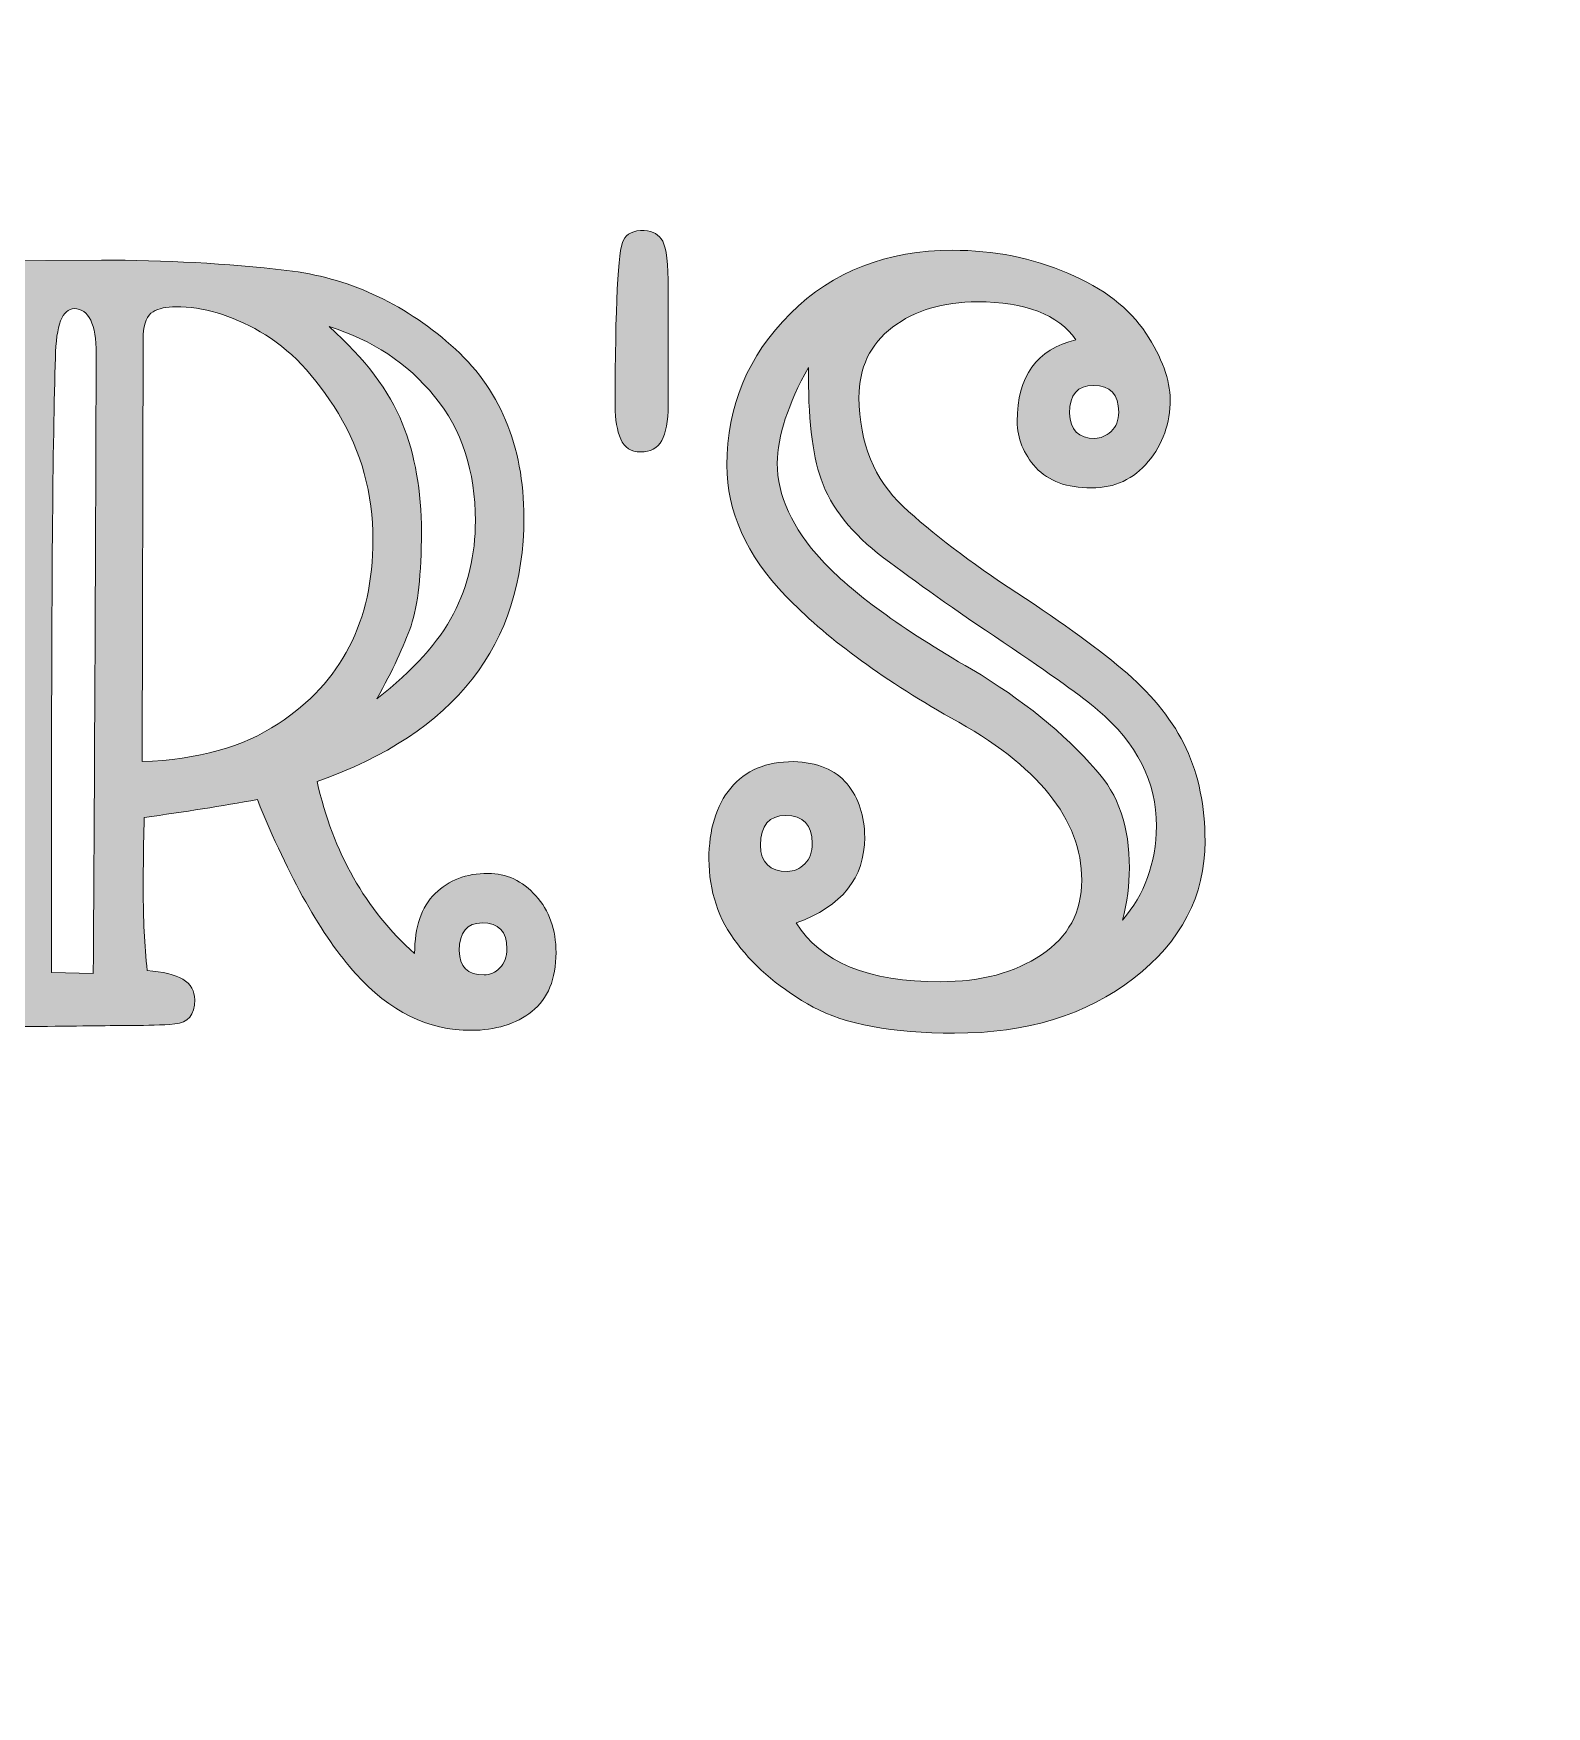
# Model space of a CAD drawing. Extents: x 102 to 840, y -1009 to 255.
# Drawn here: x 501.8 to 633.2, y -306.6 to -161.2 of the extents above; entities that cross this region are included whole.
import ezdxf

# ---------------------------------------------------------------- set-up
doc = ezdxf.new("R2010")
doc.units = 0
doc.header["$MEASUREMENT"] = 0
doc.layers.add('Layer 1', color=7, linetype='Continuous', lineweight=0)

# ---------------------------------------------------------------- blocks, each defined once
blk = doc.blocks.new('Block_7')
at = {"layer": 'Layer 1', "true_color": 0x000000, "transparency": 33554687}
h = blk.add_hatch(color=18, dxfattribs=at)
h.dxf.hatch_style = 2
edge = h.paths.add_edge_path()
edge.add_spline(control_points=[(554.48, -197.6), (553.67, -197.6), (553.1, -197.23), (552.77, -196.48), (552.45, -195.74), (552.29, -194.79), (552.29, -193.63), (552.29, -184.88), (552.53, -180.07), (553.01, -179.2), (553.29, -178.63), (553.89, -178.35), (554.82, -178.35), (555.58, -178.41), (556.11, -178.73), (556.42, -179.3), (556.73, -179.88), (556.89, -181.25), (556.89, -183.42), (556.89, -183.42), (556.89, -193.55), (556.89, -193.55), (556.89, -194.93), (556.7, -195.95), (556.34, -196.61), (555.97, -197.27), (555.35, -197.6), (554.48, -197.6)], knot_values=[0, 0, 0, 0, 1, 1, 1, 2, 2, 2, 3, 3, 3, 4, 4, 4, 5, 5, 5, 6, 6, 6, 7, 7, 7, 8, 8, 8, 9, 9, 9, 9], degree=3, periodic=0)
h = blk.add_hatch(color=18, dxfattribs=at)
h.dxf.hatch_style = 2
edge = h.paths.add_edge_path()
edge.add_spline(control_points=[(593.95, -196.42), (594.46, -196.42), (594.93, -196.21), (595.36, -195.81), (595.8, -195.4), (596.02, -194.84), (596.02, -194.14), (596.02, -192.59), (595.29, -191.82), (593.83, -191.82), (592.45, -191.82), (591.76, -192.62), (591.76, -194.22), (591.79, -195.69), (592.52, -196.42), (593.95, -196.42)], knot_values=[0, 0, 0, 0, 1, 1, 1, 2, 2, 2, 3, 3, 3, 4, 4, 4, 5, 5, 5, 5], degree=3, periodic=0)
edge = h.paths.add_edge_path()
edge.add_spline(control_points=[(596.36, -238.25), (598.27, -236.05), (599.25, -233.34), (599.31, -230.1), (599.31, -226.25), (597.61, -222.88), (594.21, -220.01), (592.94, -218.92), (590.21, -216.95), (586, -214.13), (581.8, -211.3), (578.33, -208.85), (575.59, -206.78), (572.85, -204.71), (571.04, -202.44), (570.17, -199.96), (569.41, -197.77), (569.04, -194.53), (569.07, -190.26), (567.3, -193.44), (566.4, -196.21), (566.37, -198.57), (566.37, -201.39), (567.66, -204.19), (570.23, -206.99), (572.8, -209.79), (577.14, -212.95), (583.24, -216.47), (587.68, -219.11), (591.28, -222.03), (594.04, -225.21), (596, -227.34), (596.97, -230.19), (596.95, -233.73), (596.95, -235.2), (596.75, -236.7), (596.36, -238.25)], knot_values=[0, 0, 0, 0, 1, 1, 1, 2, 2, 2, 3, 3, 3, 4, 4, 4, 5, 5, 5, 6, 6, 6, 7, 7, 7, 8, 8, 8, 9, 9, 9, 10, 10, 10, 11, 11, 11, 12, 12, 12, 12], degree=3, periodic=0)
edge = h.paths.add_edge_path()
edge.add_spline(control_points=[(567.26, -234.03), (567.82, -234.03), (568.32, -233.81), (568.76, -233.37), (569.19, -232.94), (569.41, -232.34), (569.41, -231.58), (569.41, -229.98), (568.64, -229.17), (567.09, -229.17), (565.66, -229.17), (564.93, -230.03), (564.9, -231.75), (564.93, -233.27), (565.71, -234.03), (567.26, -234.03)], knot_values=[0, 0, 0, 0, 1, 1, 1, 2, 2, 2, 3, 3, 3, 4, 4, 4, 5, 5, 5, 5], degree=3, periodic=0)
edge = h.paths.add_edge_path()
edge.add_spline(control_points=[(581.77, -248.08), (576.34, -248.08), (572.25, -247.32), (569.49, -245.81), (566.74, -244.29), (564.54, -242.46), (562.9, -240.32), (561.25, -238.18), (560.43, -235.73), (560.43, -232.97), (560.43, -230.38), (561.06, -228.32), (562.33, -226.79), (563.59, -225.26), (565.4, -224.49), (567.77, -224.49), (569.85, -224.55), (571.4, -225.19), (572.43, -226.43), (573.45, -227.67), (573.96, -229.22), (573.96, -231.07), (573.96, -234.59), (571.98, -237.07), (568.02, -238.5), (570.1, -241.91), (574.27, -243.61), (580.54, -243.61), (584.06, -243.61), (586.98, -242.83), (589.31, -241.27), (591.65, -239.71), (592.81, -237.55), (592.81, -234.79), (592.81, -229.5), (589.02, -224.8), (581.43, -220.69), (575.27, -217.17), (570.49, -213.64), (567.09, -210.09), (563.69, -206.55), (561.99, -202.76), (561.99, -198.74), (561.99, -193.62), (563.83, -189.23), (567.51, -185.57), (571.2, -181.91), (575.89, -180.08), (581.6, -180.08), (585.17, -180.08), (588.51, -180.74), (591.61, -182.07), (594.72, -183.39), (596.97, -185.13), (598.38, -187.28), (599.79, -189.43), (600.49, -191.35), (600.49, -193.04), (600.49, -195.12), (599.86, -196.92), (598.59, -198.44), (597.33, -199.96), (595.68, -200.72), (593.66, -200.72), (591.52, -200.72), (589.91, -200.13), (588.83, -198.95), (587.75, -197.77), (587.21, -196.43), (587.21, -194.94), (587.21, -191.03), (588.91, -188.67), (592.31, -187.85), (590.76, -185.65), (587.91, -184.56), (583.75, -184.56), (580.77, -184.56), (578.31, -185.3), (576.37, -186.77), (574.43, -188.25), (573.46, -190.28), (573.46, -192.87), (573.51, -196.84), (574.79, -199.99), (577.3, -202.33), (579.8, -204.66), (583.09, -207.17), (587.18, -209.84), (591.27, -212.52), (594.47, -214.85), (596.78, -216.85), (599.08, -218.85), (600.78, -221.01), (601.88, -223.35), (602.98, -225.69), (603.52, -228.37), (603.52, -231.41), (603.52, -236.14), (601.47, -240.1), (597.35, -243.29), (593.23, -246.49), (588.03, -248.08), (581.77, -248.08)], knot_values=[0, 0, 0, 0, 1, 1, 1, 2, 2, 2, 3, 3, 3, 4, 4, 4, 5, 5, 5, 6, 6, 6, 7, 7, 7, 8, 8, 8, 9, 9, 9, 10, 10, 10, 11, 11, 11, 12, 12, 12, 13, 13, 13, 14, 14, 14, 15, 15, 15, 16, 16, 16, 17, 17, 17, 18, 18, 18, 19, 19, 19, 20, 20, 20, 21, 21, 21, 22, 22, 22, 23, 23, 23, 24, 24, 24, 25, 25, 25, 26, 26, 26, 27, 27, 27, 28, 28, 28, 29, 29, 29, 30, 30, 30, 31, 31, 31, 32, 32, 32, 33, 33, 33, 34, 34, 34, 34], degree=3, periodic=0)
h = blk.add_hatch(color=18, dxfattribs=at)
h.dxf.hatch_style = 2
edge = h.paths.add_edge_path()
edge.add_spline(control_points=[(540.9, -243.02), (541.41, -243.02), (541.87, -242.82), (542.27, -242.41), (542.68, -242), (542.89, -241.44), (542.89, -240.74), (542.89, -239.25), (542.17, -238.5), (540.74, -238.5), (539.41, -238.5), (538.75, -239.3), (538.75, -240.91), (538.75, -242.32), (539.47, -243.02), (540.9, -243.02)], knot_values=[0, 0, 0, 0, 1, 1, 1, 2, 2, 2, 3, 3, 3, 4, 4, 4, 5, 5, 5, 5], degree=3, periodic=0)
edge = h.paths.add_edge_path()
edge.add_spline(control_points=[(531.59, -219.04), (534.76, -216.57), (536.98, -214.1), (538.25, -211.66), (539.51, -209.21), (540.15, -206.52), (540.15, -203.59), (540.15, -199.26), (538.96, -195.65), (536.6, -192.77), (534.24, -189.88), (531.19, -187.86), (527.45, -186.71), (530.57, -189.52), (532.69, -192.32), (533.8, -195.09), (534.91, -197.86), (535.46, -201.01), (535.46, -204.52), (535.46, -208.21), (535.16, -210.93), (534.56, -212.69), (533.95, -214.45), (532.96, -216.57), (531.59, -219.04)], knot_values=[0, 0, 0, 0, 1, 1, 1, 2, 2, 2, 3, 3, 3, 4, 4, 4, 5, 5, 5, 6, 6, 6, 7, 7, 7, 8, 8, 8, 8], degree=3, periodic=0)
edge = h.paths.add_edge_path()
edge.add_spline(control_points=[(511.22, -224.49), (516.05, -224.32), (519.99, -223.22), (523.02, -221.2), (528.51, -217.62), (531.25, -212.3), (531.25, -205.24), (531.25, -201.22), (530.25, -197.56), (528.25, -194.26), (526.26, -190.97), (523.99, -188.6), (521.46, -187.15), (518.93, -185.7), (516.49, -184.98), (514.13, -184.98), (513.31, -184.98), (512.65, -185.13), (512.15, -185.42), (511.64, -185.72), (511.36, -186.39), (511.3, -187.43), (511.3, -187.43), (511.22, -224.49), (511.22, -224.49)], knot_values=[0, 0, 0, 0, 1, 1, 1, 2, 2, 2, 3, 3, 3, 4, 4, 4, 5, 5, 5, 6, 6, 6, 7, 7, 7, 8, 8, 8, 8], degree=3, periodic=0)
edge = h.paths.add_edge_path()
edge.add_spline(control_points=[(506.96, -242.89), (507.07, -226.18), (507.15, -208.24), (507.21, -189.07), (507.21, -186.48), (506.58, -185.18), (505.31, -185.15), (504.27, -185.15), (503.73, -186.57), (503.67, -189.41), (503.44, -196.45), (503.33, -210.04), (503.33, -230.19), (503.33, -230.19), (503.33, -242.81), (503.33, -242.81), (503.33, -242.81), (506.96, -242.89), (506.96, -242.89)], knot_values=[0, 0, 0, 0, 1, 1, 1, 2, 2, 2, 3, 3, 3, 4, 4, 4, 5, 5, 5, 6, 6, 6, 6], degree=3, periodic=0)
edge = h.paths.add_edge_path()
edge.add_spline(control_points=[(502.99, -247.49), (502.99, -247.49), (501.01, -247.49), (501.01, -247.49), (498.54, -247.49), (496.87, -247.4), (495.99, -247.2), (495.12, -247), (494.69, -246.41), (494.69, -245.42), (494.69, -244.05), (496.08, -243.15), (498.86, -242.72), (498.86, -242.72), (499.79, -185.61), (499.79, -185.61), (498.58, -185.56), (497.52, -185.48), (496.61, -185.38), (495.69, -185.28), (495.24, -184.54), (495.24, -183.16), (495.24, -181.79), (496.12, -181.07), (497.89, -181.01), (497.89, -181.01), (507.68, -180.93), (507.68, -180.93), (513.16, -180.93), (518.53, -181.23), (523.78, -181.83), (529.04, -182.44), (533.78, -184.6), (538.02, -188.31), (542.25, -192.03), (544.36, -197.02), (544.36, -203.3), (544.36, -214.36), (538.37, -222), (526.4, -226.22), (527.78, -232.38), (530.6, -237.36), (534.87, -241.16), (534.87, -238.86), (535.46, -237.12), (536.65, -235.95), (537.83, -234.78), (539.36, -234.2), (541.24, -234.2), (542.84, -234.2), (544.23, -234.84), (545.4, -236.14), (546.56, -237.43), (547.15, -239.08), (547.15, -241.08), (547.15, -243.39), (546.45, -245.09), (545.06, -246.19), (543.67, -247.28), (541.9, -247.83), (539.77, -247.83), (536.03, -247.83), (532.69, -246.19), (529.75, -242.91), (526.81, -239.64), (523.97, -234.59), (521.21, -227.78), (518.15, -228.34), (514.87, -228.86), (511.39, -229.34), (511.33, -231.12), (511.3, -233.21), (511.3, -235.63), (511.3, -238.11), (511.41, -240.44), (511.64, -242.64), (514.39, -242.81), (515.77, -243.65), (515.77, -245.17), (515.77, -246.49), (515.2, -247.2), (514.04, -247.28), (512.89, -247.37), (511.67, -247.41), (510.37, -247.41), (509.08, -247.41), (506.62, -247.44), (502.99, -247.49)], knot_values=[0, 0, 0, 0, 1, 1, 1, 2, 2, 2, 3, 3, 3, 4, 4, 4, 5, 5, 5, 6, 6, 6, 7, 7, 7, 8, 8, 8, 9, 9, 9, 10, 10, 10, 11, 11, 11, 12, 12, 12, 13, 13, 13, 14, 14, 14, 15, 15, 15, 16, 16, 16, 17, 17, 17, 18, 18, 18, 19, 19, 19, 20, 20, 20, 21, 21, 21, 22, 22, 22, 23, 23, 23, 24, 24, 24, 25, 25, 25, 26, 26, 26, 27, 27, 27, 28, 28, 28, 29, 29, 29, 29], degree=3, periodic=0)
at = {"layer": 'Layer 1'}
for points, knots in [([(554.48, -197.6), (553.67, -197.6), (553.1, -197.23), (552.77, -196.48), (552.45, -195.74), (552.29, -194.79), (552.29, -193.63), (552.29, -184.88), (552.53, -180.07), (553.01, -179.2), (553.29, -178.63), (553.89, -178.35), (554.82, -178.35), (555.58, -178.41), (556.11, -178.73), (556.42, -179.3), (556.73, -179.88), (556.89, -181.25), (556.89, -183.42), (556.89, -183.42), (556.89, -193.55), (556.89, -193.55), (556.89, -194.93), (556.7, -195.95), (556.34, -196.61), (555.97, -197.27), (555.35, -197.6), (554.48, -197.6)], [0, 0, 0, 0, 1, 1, 1, 2, 2, 2, 3, 3, 3, 4, 4, 4, 5, 5, 5, 6, 6, 6, 7, 7, 7, 8, 8, 8, 9, 9, 9, 9]), ([(581.77, -248.08), (576.34, -248.08), (572.25, -247.32), (569.49, -245.81), (566.74, -244.29), (564.54, -242.46), (562.9, -240.32), (561.25, -238.18), (560.43, -235.73), (560.43, -232.97), (560.43, -230.38), (561.06, -228.32), (562.33, -226.79), (563.59, -225.26), (565.4, -224.49), (567.77, -224.49), (569.85, -224.55), (571.4, -225.19), (572.43, -226.43), (573.45, -227.67), (573.96, -229.22), (573.96, -231.07), (573.96, -234.59), (571.98, -237.07), (568.02, -238.5), (570.1, -241.91), (574.27, -243.61), (580.54, -243.61), (584.06, -243.61), (586.98, -242.83), (589.31, -241.27), (591.65, -239.71), (592.81, -237.55), (592.81, -234.79), (592.81, -229.5), (589.02, -224.8), (581.43, -220.69), (575.27, -217.17), (570.49, -213.64), (567.09, -210.09), (563.69, -206.55), (561.99, -202.76), (561.99, -198.74), (561.99, -193.62), (563.83, -189.23), (567.51, -185.57), (571.2, -181.91), (575.89, -180.08), (581.6, -180.08), (585.17, -180.08), (588.51, -180.74), (591.61, -182.07), (594.72, -183.39), (596.97, -185.13), (598.38, -187.28), (599.79, -189.43), (600.49, -191.35), (600.49, -193.04), (600.49, -195.12), (599.86, -196.92), (598.59, -198.44), (597.33, -199.96), (595.68, -200.72), (593.66, -200.72), (591.52, -200.72), (589.91, -200.13), (588.83, -198.95), (587.75, -197.77), (587.21, -196.43), (587.21, -194.94), (587.21, -191.03), (588.91, -188.67), (592.31, -187.85), (590.76, -185.65), (587.91, -184.56), (583.75, -184.56), (580.77, -184.56), (578.31, -185.3), (576.37, -186.77), (574.43, -188.25), (573.46, -190.28), (573.46, -192.87), (573.51, -196.84), (574.79, -199.99), (577.3, -202.33), (579.8, -204.66), (583.09, -207.17), (587.18, -209.84), (591.27, -212.52), (594.47, -214.85), (596.78, -216.85), (599.08, -218.85), (600.78, -221.01), (601.88, -223.35), (602.98, -225.69), (603.52, -228.37), (603.52, -231.41), (603.52, -236.14), (601.47, -240.1), (597.35, -243.29), (593.23, -246.49), (588.03, -248.08), (581.77, -248.08)], [0, 0, 0, 0, 1, 1, 1, 2, 2, 2, 3, 3, 3, 4, 4, 4, 5, 5, 5, 6, 6, 6, 7, 7, 7, 8, 8, 8, 9, 9, 9, 10, 10, 10, 11, 11, 11, 12, 12, 12, 13, 13, 13, 14, 14, 14, 15, 15, 15, 16, 16, 16, 17, 17, 17, 18, 18, 18, 19, 19, 19, 20, 20, 20, 21, 21, 21, 22, 22, 22, 23, 23, 23, 24, 24, 24, 25, 25, 25, 26, 26, 26, 27, 27, 27, 28, 28, 28, 29, 29, 29, 30, 30, 30, 31, 31, 31, 32, 32, 32, 33, 33, 33, 34, 34, 34, 34]), ([(502.99, -247.49), (502.99, -247.49), (501.01, -247.49), (501.01, -247.49), (498.54, -247.49), (496.87, -247.4), (495.99, -247.2), (495.12, -247), (494.69, -246.41), (494.69, -245.42), (494.69, -244.05), (496.08, -243.15), (498.86, -242.72), (498.86, -242.72), (499.79, -185.61), (499.79, -185.61), (498.58, -185.56), (497.52, -185.48), (496.61, -185.38), (495.69, -185.28), (495.24, -184.54), (495.24, -183.16), (495.24, -181.79), (496.12, -181.07), (497.89, -181.01), (497.89, -181.01), (507.68, -180.93), (507.68, -180.93), (513.16, -180.93), (518.53, -181.23), (523.78, -181.83), (529.04, -182.44), (533.78, -184.6), (538.02, -188.31), (542.25, -192.03), (544.36, -197.02), (544.36, -203.3), (544.36, -214.36), (538.37, -222), (526.4, -226.22), (527.78, -232.38), (530.6, -237.36), (534.87, -241.16), (534.87, -238.86), (535.46, -237.12), (536.65, -235.95), (537.83, -234.78), (539.36, -234.2), (541.24, -234.2), (542.84, -234.2), (544.23, -234.84), (545.4, -236.14), (546.56, -237.43), (547.15, -239.08), (547.15, -241.08), (547.15, -243.39), (546.45, -245.09), (545.06, -246.19), (543.67, -247.28), (541.9, -247.83), (539.77, -247.83), (536.03, -247.83), (532.69, -246.19), (529.75, -242.91), (526.81, -239.64), (523.97, -234.59), (521.21, -227.78), (518.15, -228.34), (514.87, -228.86), (511.39, -229.34), (511.33, -231.12), (511.3, -233.21), (511.3, -235.63), (511.3, -238.11), (511.41, -240.44), (511.64, -242.64), (514.39, -242.81), (515.77, -243.65), (515.77, -245.17), (515.77, -246.49), (515.2, -247.2), (514.04, -247.28), (512.89, -247.37), (511.67, -247.41), (510.37, -247.41), (509.08, -247.41), (506.62, -247.44), (502.99, -247.49)], [0, 0, 0, 0, 1, 1, 1, 2, 2, 2, 3, 3, 3, 4, 4, 4, 5, 5, 5, 6, 6, 6, 7, 7, 7, 8, 8, 8, 9, 9, 9, 10, 10, 10, 11, 11, 11, 12, 12, 12, 13, 13, 13, 14, 14, 14, 15, 15, 15, 16, 16, 16, 17, 17, 17, 18, 18, 18, 19, 19, 19, 20, 20, 20, 21, 21, 21, 22, 22, 22, 23, 23, 23, 24, 24, 24, 25, 25, 25, 26, 26, 26, 27, 27, 27, 28, 28, 28, 29, 29, 29, 29]), ([(506.96, -242.89), (507.07, -226.18), (507.15, -208.24), (507.21, -189.07), (507.21, -186.48), (506.58, -185.18), (505.31, -185.15), (504.27, -185.15), (503.73, -186.57), (503.67, -189.41), (503.44, -196.45), (503.33, -210.04), (503.33, -230.19), (503.33, -230.19), (503.33, -242.81), (503.33, -242.81), (503.33, -242.81), (506.96, -242.89), (506.96, -242.89)], [0, 0, 0, 0, 1, 1, 1, 2, 2, 2, 3, 3, 3, 4, 4, 4, 5, 5, 5, 6, 6, 6, 6]), ([(511.22, -224.49), (516.05, -224.32), (519.99, -223.22), (523.02, -221.2), (528.51, -217.62), (531.25, -212.3), (531.25, -205.24), (531.25, -201.22), (530.25, -197.56), (528.25, -194.26), (526.26, -190.97), (523.99, -188.6), (521.46, -187.15), (518.93, -185.7), (516.49, -184.98), (514.13, -184.98), (513.31, -184.98), (512.65, -185.13), (512.15, -185.42), (511.64, -185.72), (511.36, -186.39), (511.3, -187.43), (511.3, -187.43), (511.22, -224.49), (511.22, -224.49)], [0, 0, 0, 0, 1, 1, 1, 2, 2, 2, 3, 3, 3, 4, 4, 4, 5, 5, 5, 6, 6, 6, 7, 7, 7, 8, 8, 8, 8]), ([(531.59, -219.04), (534.76, -216.57), (536.98, -214.1), (538.25, -211.66), (539.51, -209.21), (540.15, -206.52), (540.15, -203.59), (540.15, -199.26), (538.96, -195.65), (536.6, -192.77), (534.24, -189.88), (531.19, -187.86), (527.45, -186.71), (530.57, -189.52), (532.69, -192.32), (533.8, -195.09), (534.91, -197.86), (535.46, -201.01), (535.46, -204.52), (535.46, -208.21), (535.16, -210.93), (534.56, -212.69), (533.95, -214.45), (532.96, -216.57), (531.59, -219.04)], [0, 0, 0, 0, 1, 1, 1, 2, 2, 2, 3, 3, 3, 4, 4, 4, 5, 5, 5, 6, 6, 6, 7, 7, 7, 8, 8, 8, 8]), ([(596.36, -238.25), (598.27, -236.05), (599.25, -233.34), (599.31, -230.1), (599.31, -226.25), (597.61, -222.88), (594.21, -220.01), (592.94, -218.92), (590.21, -216.95), (586, -214.13), (581.8, -211.3), (578.33, -208.85), (575.59, -206.78), (572.85, -204.71), (571.04, -202.44), (570.17, -199.96), (569.41, -197.77), (569.04, -194.53), (569.07, -190.26), (567.3, -193.44), (566.4, -196.21), (566.37, -198.57), (566.37, -201.39), (567.66, -204.19), (570.23, -206.99), (572.8, -209.79), (577.14, -212.95), (583.24, -216.47), (587.68, -219.11), (591.28, -222.03), (594.04, -225.21), (596, -227.34), (596.97, -230.19), (596.95, -233.73), (596.95, -235.2), (596.75, -236.7), (596.36, -238.25)], [0, 0, 0, 0, 1, 1, 1, 2, 2, 2, 3, 3, 3, 4, 4, 4, 5, 5, 5, 6, 6, 6, 7, 7, 7, 8, 8, 8, 9, 9, 9, 10, 10, 10, 11, 11, 11, 12, 12, 12, 12]), ([(593.95, -196.42), (594.46, -196.42), (594.93, -196.21), (595.36, -195.81), (595.8, -195.4), (596.02, -194.84), (596.02, -194.14), (596.02, -192.59), (595.29, -191.82), (593.83, -191.82), (592.45, -191.82), (591.76, -192.62), (591.76, -194.22), (591.79, -195.69), (592.52, -196.42), (593.95, -196.42)], [0, 0, 0, 0, 1, 1, 1, 2, 2, 2, 3, 3, 3, 4, 4, 4, 5, 5, 5, 5]), ([(567.26, -234.03), (567.82, -234.03), (568.32, -233.81), (568.76, -233.37), (569.19, -232.94), (569.41, -232.34), (569.41, -231.58), (569.41, -229.98), (568.64, -229.17), (567.09, -229.17), (565.66, -229.17), (564.93, -230.03), (564.9, -231.75), (564.93, -233.27), (565.71, -234.03), (567.26, -234.03)], [0, 0, 0, 0, 1, 1, 1, 2, 2, 2, 3, 3, 3, 4, 4, 4, 5, 5, 5, 5]), ([(540.9, -243.02), (541.41, -243.02), (541.87, -242.82), (542.27, -242.41), (542.68, -242), (542.89, -241.44), (542.89, -240.74), (542.89, -239.25), (542.17, -238.5), (540.74, -238.5), (539.41, -238.5), (538.75, -239.3), (538.75, -240.91), (538.75, -242.32), (539.47, -243.02), (540.9, -243.02)], [0, 0, 0, 0, 1, 1, 1, 2, 2, 2, 3, 3, 3, 4, 4, 4, 5, 5, 5, 5])]:
    blk.add_open_spline(points, degree=3, knots=knots, dxfattribs=at)
blk = doc.blocks.new('Block_5')
at = {"layer": 'Layer 1'}
blk.add_blockref('Block_7', (0, 0), dxfattribs=at)
blk = doc.blocks.new('Block_0')
at = {"layer": 'Layer 1'}
blk.add_blockref('Block_5', (0, 0), dxfattribs=at)

msp = doc.modelspace()

# ---------------------------------------------------------------- linework, layer by layer
at = {"layer": 'Layer 1', "color": 13, "lineweight": 35, "true_color": 0xcc6053}
msp.add_open_spline([(653.52, 255.03), (653.52, 255.03), (284.62, 255.03), (284.62, 255.03), (284.62, 255.03), (101.73, -4.58), (101.73, -4.58), (101.73, -4.58), (101.73, -1009.15), (101.73, -1009.15), (101.73, -1009.15), (840.42, -1009.15), (840.42, -1009.15), (840.42, -1009.15), (840.42, -4.81), (840.42, -4.81), (840.42, -4.81), (653.52, 255.03), (653.52, 255.03)], degree=3, knots=[0, 0, 0, 0, 1, 1, 1, 2, 2, 2, 3, 3, 3, 4, 4, 4, 5, 5, 5, 6, 6, 6, 6], dxfattribs=at)

# ---------------------------------------------------------------- block references
at = {"layer": 'Layer 1'}
msp.add_blockref('Block_0', (0, 0), dxfattribs=at)

doc.saveas('drawing.dxf')
